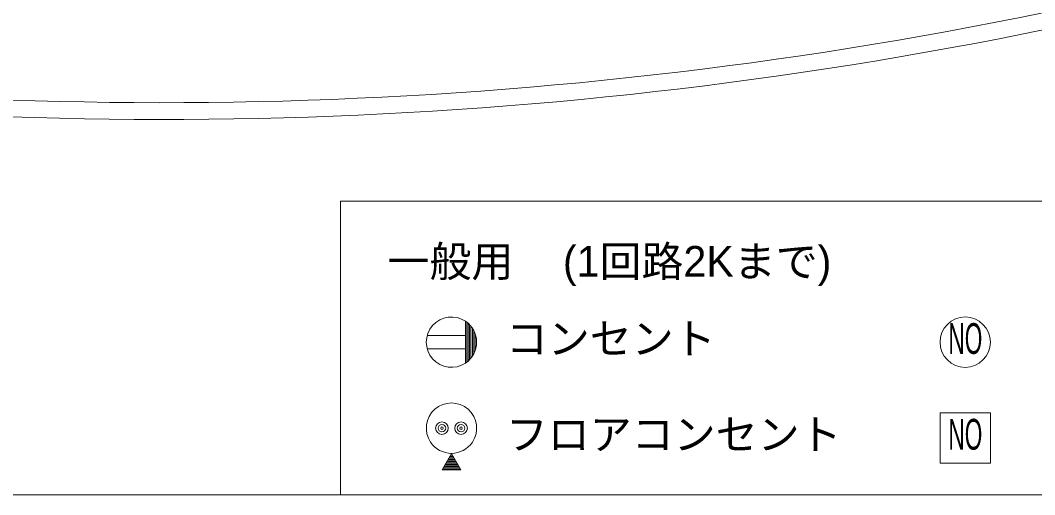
# Model space of a CAD drawing. Units: millimetres, scale not verified. Extents: x -33719 to 22651, y -21066 to 18138.
# Drawn here: x -12457 to -368, y -21062 to -15408 of the extents above; entities that cross this region are included whole.
import ezdxf
from ezdxf.enums import TextEntityAlignment as Align

# ---------------------------------------------------------------- set-up
doc = ezdxf.new("R2010")
doc.units = ezdxf.units.MM
doc.header["$LTSCALE"] = 200
doc.layers.add('1-0_121', color=7, linetype='Continuous', lineweight=9)
doc.layers.add('F-0', color=7, linetype='Continuous', lineweight=9)
doc.styles.add('HGｺﾞｼｯｸE', font='')
doc.styles.get('HGｺﾞｼｯｸE').set_extended_font_data('HGｺﾞｼｯｸE')

msp = doc.modelspace()

# ---------------------------------------------------------------- linework, layer by layer
at = {"layer": '1-0_121'}
for p, q in [((-8640, -17562.1), (-8640, -21062.1)), ((-7150.6, -19493), (-7150.6, -18995.3)), ((-7134.4, -19481.3), (-7134.4, -19007)), ((-7118.2, -19467.8), (-7118.2, -19020.5)), ((-7102, -19452.1), (-7102, -19036.1)), ((-7085.8, -19433.9), (-7085.8, -19054.4)), ((-7069.6, -19412.1), (-7069.6, -19076.2)), ((-7150.6, -19166), (-7607.8, -19166)), ((-7053.4, -19385.1), (-7053.4, -19103.2)), ((-7037.2, -19349.2), (-7037.2, -19139.1)), ((-7020.9, -19284.9), (-7020.9, -19203.4)), ((-7150.6, -19322.3), (-7607.8, -19322.3)), ((-7374.4, -20666.6), (-7261.9, -20666.6)), ((-7365.8, -20651.6), (-7270.5, -20651.6)), ((-7357.1, -20636.6), (-7279.2, -20636.6)), ((-7348.5, -20621.6), (-7287.9, -20621.6)), ((-7339.8, -20606.6), (-7296.5, -20606.6)), ((-7331.1, -20591.6), (-7305.2, -20591.6)), ((-7322.5, -20576.6), (-7313.9, -20576.6)), ((-7426.4, -20756.6), (-7209.9, -20756.6)), ((-7417.7, -20741.6), (-7218.6, -20741.6)), ((-7409.1, -20726.6), (-7227.2, -20726.6)), ((-7400.4, -20711.6), (-7235.9, -20711.6)), ((-7391.8, -20696.6), (-7244.6, -20696.6)), ((-7383.1, -20681.6), (-7253.2, -20681.6))]:
    msp.add_line(p, q, dxfattribs=at)
msp.add_lwpolyline([(-8640, -17562.1), (4242.1, -17562.1), (4242.1, -21062.1)], dxfattribs=at)
for points in [[(-1496.7, -20685.1), (-896.7, -20685.1), (-896.7, -20085.1), (-1496.7, -20085.1)], [(-7430.7, -20764), (-7205.7, -20764), (-7318.2, -20569.1)]]:
    msp.add_lwpolyline(points, close=True, dxfattribs=at)
for centre, radius in [((-1196.7, -19244.1), 300), ((-7432.1, -20269.1), 75), ((-7432.1, -20269.1), 45), ((-7432.1, -20269.1), 15), ((-7204.2, -20269.1), 75), ((-7204.2, -20269.1), 45), ((-7204.2, -20269.1), 15)]:
    msp.add_circle(centre, radius, dxfattribs=at)
for centre, radius, start, end in [((-10760.3, 35510), 51900, 266.3604, 287.22829), ((-10760.3, 35510), 52100, 266.35997, 287.23221), ((-7318.2, -19244.1), 300, 56.04552, 303.9545), ((-7318.2, -19244.1), 300, 303.9545, 56.04552), ((-7318.2, -19244.1), 300, 303.9545, 56.04552), ((-7318.2, -20269.1), 300, 326.0455, 213.95448), ((-7318.2, -20269.1), 300, 213.95448, 326.0455), ((-7318.2, -20269.1), 300, 213.95448, 326.0455)]:
    msp.add_arc(centre, radius, start, end, dxfattribs=at)
at = {"layer": 'F-0'}
msp.add_line((-33719.4, -21062.1), (22280.6, -21062.1), dxfattribs=at)

# ---------------------------------------------------------------- texts
at = {"layer": '1-0_121', "style": 'HGｺﾞｼｯｸE'}
for s, p in [('一般用', (-8080.5, -18574.6)), ('(1回路2Kまで)', (-5990.3, -18574.6)), ('コンセント', (-6670.6, -19494.1)), ('フロアコンセント', (-6670.6, -20635.1))]:
    msp.add_text(s, height=366.6, dxfattribs=at).set_placement(p, align=Align.BOTTOM_LEFT)
at = {"layer": '1-0_121', "style": 'HGｺﾞｼｯｸE', "width": 0.55}
for p in [(-1396.7, -19494.1), (-1396.7, -20635.1)]:
    msp.add_text('NO', height=366.6, dxfattribs=at).set_placement(p, align=Align.BOTTOM_LEFT)

doc.saveas('drawing.dxf')
